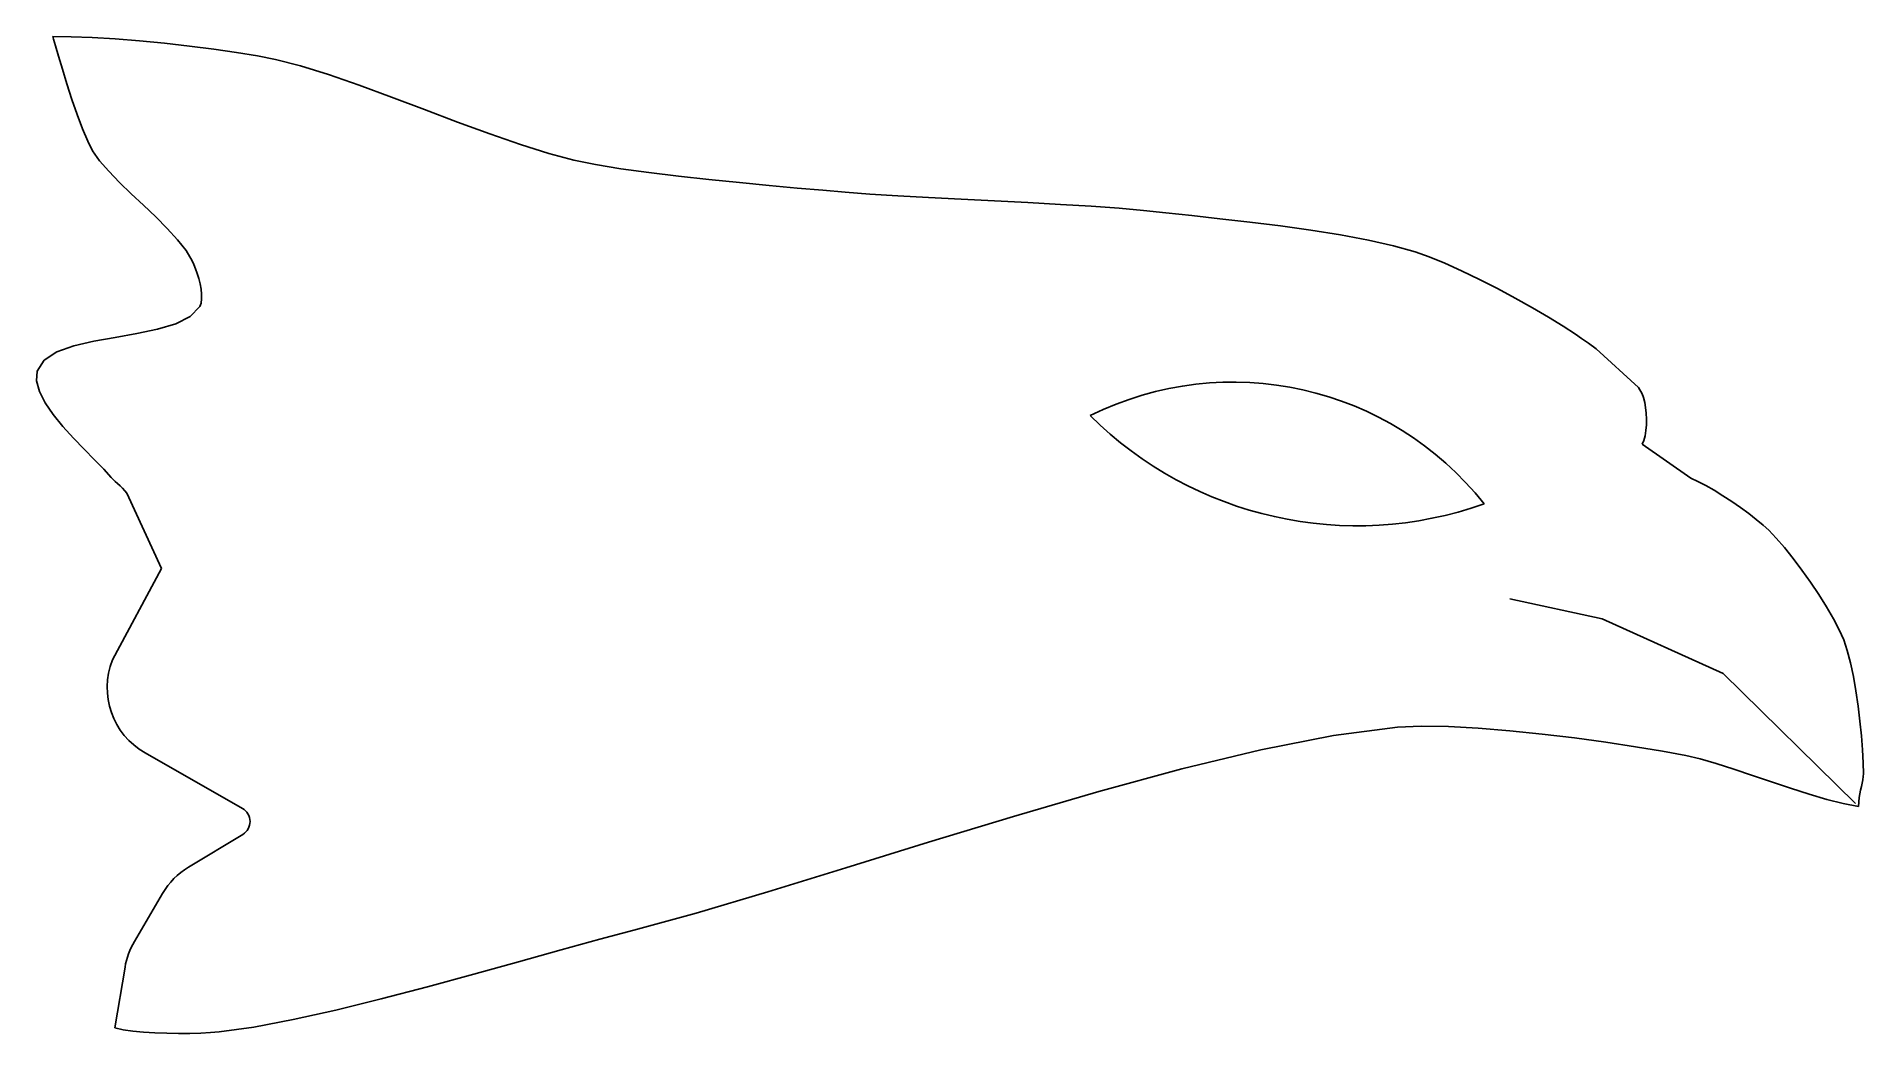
# Model space of a CAD drawing. Extents: x 3.05 to 5.48, y 2.56 to 3.89.
import ezdxf

# ---------------------------------------------------------------- set-up
doc = ezdxf.new("R2010")
doc.units = 0
doc.layers.get('0').update_dxf_attribs({"color": 3, "linetype": 'CONTINUOUS'})

msp = doc.modelspace()

# ---------------------------------------------------------------- linework, layer by layer
at = {"color": 2, "linetype": 'CONTINUOUS'}
for p, q in [((3.072561, 3.885351), (3.07163, 3.888676)), ((3.07163, 3.888676), (3.096049, 3.888414)), ((3.075175, 3.876178), (3.072561, 3.885351)), ((3.079206, 3.862359), (3.075175, 3.876178)), ((3.096049, 3.888414), (3.124037, 3.887285)), ((3.124037, 3.887285), (3.15469, 3.885381)), ((3.15469, 3.885381), (3.187103, 3.882797)), ((3.187103, 3.882797), (3.220369, 3.879623)), ((3.220369, 3.879623), (3.253585, 3.875955)), ((3.253585, 3.875955), (3.285845, 3.871884)), ((3.285845, 3.871884), (3.316243, 3.867505)), ((3.316243, 3.867505), (3.343875, 3.862911)), ((3.084387, 3.845096), (3.079206, 3.862359)), ((3.090452, 3.825592), (3.084387, 3.845096)), ((3.343875, 3.862911), (3.367835, 3.858193)), ((3.367835, 3.858193), (3.40106, 3.849649)), ((3.40106, 3.849649), (3.438606, 3.837905)), ((3.097133, 3.805048), (3.090452, 3.825592)), ((3.438606, 3.837905), (3.479392, 3.823756)), ((3.479392, 3.823756), (3.522336, 3.807996)), ((3.104165, 3.784667), (3.097133, 3.805048)), ((3.522336, 3.807996), (3.566356, 3.791419)), ((3.111279, 3.765651), (3.104165, 3.784667)), ((3.566356, 3.791419), (3.610371, 3.774819)), ((3.610371, 3.774819), (3.653299, 3.758989)), ((3.11821, 3.749203), (3.111279, 3.765651)), ((3.12469, 3.736523), (3.11821, 3.749203)), ((3.653299, 3.758989), (3.69406, 3.744725)), ((3.69406, 3.744725), (3.73157, 3.732821)), ((3.133952, 3.723295), (3.12469, 3.736523)), ((3.146109, 3.709236), (3.133952, 3.723295)), ((3.73157, 3.732821), (3.764749, 3.72407)), ((3.764749, 3.72407), (3.793986, 3.718233)), ((3.160408, 3.694539), (3.146109, 3.709236)), ((3.793986, 3.718233), (3.827711, 3.71273)), ((3.827711, 3.71273), (3.864816, 3.707566)), ((3.864816, 3.707566), (3.904194, 3.702746)), ((3.904194, 3.702746), (3.944736, 3.698278)), ((3.944736, 3.698278), (3.985333, 3.694165)), ((3.176096, 3.679396), (3.160408, 3.694539)), ((3.192423, 3.664), (3.176096, 3.679396)), ((3.985333, 3.694165), (4.024878, 3.690415)), ((4.024878, 3.690415), (4.062263, 3.687032)), ((4.062263, 3.687032), (4.096379, 3.684023)), ((4.096379, 3.684023), (4.126119, 3.681394)), ((4.126119, 3.681394), (4.158625, 3.678837)), ((4.158625, 3.678837), (4.195931, 3.676457)), ((4.195931, 3.676457), (4.236835, 3.674198)), ((4.236835, 3.674198), (4.280138, 3.672003)), ((4.280138, 3.672003), (4.324636, 3.669815)), ((3.208635, 3.648543), (3.192423, 3.664)), ((3.223981, 3.633217), (3.208635, 3.648543)), ((4.324636, 3.669815), (4.36913, 3.667579)), ((4.36913, 3.667579), (4.412418, 3.665236)), ((4.412418, 3.665236), (4.453299, 3.662731)), ((4.453299, 3.662731), (4.490571, 3.660007)), ((4.490571, 3.660007), (4.523034, 3.657008)), ((4.523034, 3.657008), (4.552885, 3.653881)), ((4.552885, 3.653881), (4.587162, 3.650289)), ((4.587162, 3.650289), (4.624729, 3.646209)), ((3.237708, 3.618214), (3.223981, 3.633217)), ((4.624729, 3.646209), (4.664451, 3.641619)), ((4.664451, 3.641619), (4.705191, 3.636497)), ((4.705191, 3.636497), (4.745813, 3.630821)), ((4.745813, 3.630821), (4.785181, 3.624569)), ((4.785181, 3.624569), (4.822159, 3.61772)), ((3.249065, 3.603726), (3.237708, 3.618214)), ((3.257298, 3.589947), (3.249065, 3.603726)), ((4.822159, 3.61772), (4.855612, 3.61025)), ((4.855612, 3.61025), (4.884403, 3.602139)), ((4.884403, 3.602139), (4.902903, 3.595497)), ((3.259395, 3.585245), (3.257298, 3.589947)), ((3.261602, 3.579605), (3.259395, 3.585245)), ((3.263786, 3.573266), (3.261602, 3.579605)), ((4.902903, 3.595497), (4.923745, 3.586896)), ((4.923745, 3.586896), (4.946286, 3.57671)), ((4.946286, 3.57671), (4.969883, 3.565312)), ((3.265813, 3.566464), (3.263786, 3.573266)), ((3.267546, 3.559439), (3.265813, 3.566464)), ((3.268853, 3.552429), (3.267546, 3.559439)), ((3.269599, 3.545671), (3.268853, 3.552429)), ((4.969883, 3.565312), (4.993895, 3.553076)), ((4.993895, 3.553076), (5.017678, 3.540376)), ((3.254554, 3.516102), (3.267121, 3.529294)), ((3.267121, 3.529294), (3.268867, 3.533866)), ((3.268867, 3.533866), (3.269648, 3.539404)), ((3.269648, 3.539404), (3.269599, 3.545671)), ((5.017678, 3.540376), (5.040589, 3.527585)), ((5.040589, 3.527585), (5.061987, 3.515076)), ((3.210966, 3.498953), (3.235244, 3.506282)), ((3.235244, 3.506282), (3.254554, 3.516102)), ((5.061987, 3.515076), (5.081228, 3.503224)), ((5.081228, 3.503224), (5.097671, 3.492401)), ((3.077184, 3.468827), (3.099677, 3.47692)), ((3.099677, 3.47692), (3.126076, 3.483098)), ((3.126076, 3.483098), (3.154608, 3.488242)), ((3.154608, 3.488242), (3.183496, 3.493233)), ((3.183496, 3.493233), (3.210966, 3.498953)), ((5.097671, 3.492401), (5.105793, 3.486821)), ((5.105793, 3.486821), (5.115167, 3.480296)), ((5.115167, 3.480296), (5.125386, 3.472985)), ((3.051019, 3.44337), (3.060374, 3.457937)), ((3.060374, 3.457937), (3.077184, 3.468827)), ((5.125386, 3.472985), (5.181749, 3.421512)), ((3.05001, 3.430285), (3.051019, 3.44337)), ((3.053833, 3.416009), (3.05001, 3.430285)), ((3.06158, 3.4009), (3.053833, 3.416009)), ((5.181749, 3.421512), (5.186532, 3.413146)), ((5.186532, 3.413146), (5.18842, 3.407945)), ((5.18842, 3.407945), (5.189954, 3.401699)), ((3.072341, 3.385316), (3.06158, 3.4009)), ((3.085205, 3.369613), (3.072341, 3.385316)), ((5.189954, 3.401699), (5.19111, 3.394675)), ((5.19111, 3.394675), (5.191862, 3.387139)), ((5.191862, 3.387139), (5.192187, 3.379357)), ((5.192187, 3.379357), (5.192059, 3.371595)), ((3.099264, 3.35415), (3.085205, 3.369613)), ((5.190348, 3.3572), (5.188716, 3.351099)), ((5.191454, 3.364121), (5.190348, 3.3572)), ((5.192059, 3.371595), (5.191454, 3.364121)), ((3.113607, 3.339285), (3.099264, 3.35415)), ((3.127325, 3.325374), (3.113607, 3.339285)), ((5.188716, 3.351099), (5.186532, 3.346084)), ((5.186532, 3.346084), (5.25147, 3.300819)), ((3.139509, 3.312776), (3.127325, 3.325374)), ((3.149247, 3.301848), (3.139509, 3.312776)), ((3.151598, 3.299282), (3.149247, 3.301848)), ((3.154488, 3.296507), (3.151598, 3.299282)), ((3.157723, 3.293562), (3.154488, 3.296507)), ((3.161112, 3.290488), (3.157723, 3.293562)), ((3.164459, 3.287322), (3.161112, 3.290488)), ((3.167571, 3.284106), (3.164459, 3.287322)), ((3.170256, 3.280878), (3.167571, 3.284106)), ((5.25147, 3.300819), (5.260734, 3.296521)), ((5.260734, 3.296521), (5.271111, 3.291052)), ((5.271111, 3.291052), (5.282272, 3.284633)), ((5.282272, 3.284633), (5.29389, 3.277482)), ((3.216275, 3.180721), (3.170256, 3.280878)), ((5.29389, 3.277482), (5.305638, 3.269818)), ((5.305638, 3.269818), (5.31719, 3.261861)), ((5.31719, 3.261861), (5.328219, 3.253829)), ((5.328219, 3.253829), (5.338396, 3.245943)), ((5.338396, 3.245943), (5.347396, 3.238422)), ((5.347396, 3.238422), (5.354891, 3.231484)), ((5.354891, 3.231484), (5.364881, 3.220948)), ((5.364881, 3.220948), (5.375783, 3.208308)), ((5.375783, 3.208308), (5.387253, 3.194015)), ((5.387253, 3.194015), (5.39895, 3.178519)), ((3.151174, 3.059008), (3.216275, 3.180721)), ((5.39895, 3.178519), (5.410531, 3.162272)), ((5.410531, 3.162272), (5.421653, 3.145722)), ((5.010626, 3.14021), (5.133157, 3.113663)), ((5.421653, 3.145722), (5.431973, 3.129322)), ((5.133157, 3.113663), (5.294382, 3.040659)), ((5.431973, 3.129322), (5.44115, 3.113521)), ((5.44115, 3.113521), (5.44884, 3.09877)), ((5.44884, 3.09877), (5.454701, 3.08552)), ((5.454701, 3.08552), (5.459413, 3.07154)), ((5.459413, 3.07154), (5.463686, 3.055173)), ((5.294382, 3.040659), (5.470254, 2.867573)), ((5.463686, 3.055173), (5.467511, 3.036991)), ((5.467511, 3.036991), (5.470879, 3.017569)), ((5.470879, 3.017569), (5.47378, 2.99748)), ((5.47378, 2.99748), (5.476206, 2.977299)), ((4.861092, 2.969289), (4.77582, 2.958322)), ((4.89261, 2.970617), (4.861092, 2.969289)), ((4.92877, 2.970111), (4.89261, 2.970617)), ((4.9684, 2.968034), (4.92877, 2.970111)), ((5.010329, 2.964646), (4.9684, 2.968034)), ((5.476206, 2.977299), (5.478147, 2.957598)), ((4.77582, 2.958322), (4.679191, 2.939278)), ((5.053386, 2.96021), (5.010329, 2.964646)), ((5.096398, 2.954986), (5.053386, 2.96021)), ((5.138194, 2.949236), (5.096398, 2.954986)), ((5.177603, 2.943222), (5.138194, 2.949236)), ((5.213454, 2.937205), (5.177603, 2.943222)), ((5.478147, 2.957598), (5.479593, 2.938952)), ((3.323983, 2.861053), (3.194417, 2.935129)), ((4.679191, 2.939278), (4.574098, 2.913847)), ((5.244574, 2.931446), (5.213454, 2.937205)), ((5.263588, 2.927009), (5.244574, 2.931446)), ((5.285131, 2.920851), (5.263588, 2.927009)), ((5.308574, 2.913425), (5.285131, 2.920851)), ((5.479593, 2.938952), (5.480536, 2.921934)), ((5.480536, 2.921934), (5.480967, 2.907119)), ((4.574098, 2.913847), (4.463437, 2.88372)), ((5.333289, 2.905183), (5.308574, 2.913425)), ((5.358646, 2.896575), (5.333289, 2.905183)), ((5.384019, 2.888054), (5.358646, 2.896575)), ((5.479235, 2.894925), (5.478175, 2.890163)), ((5.480139, 2.89943), (5.479235, 2.894925)), ((5.480759, 2.90354), (5.480139, 2.89943)), ((5.480967, 2.907119), (5.480759, 2.90354)), ((4.463437, 2.88372), (4.350101, 2.850586)), ((5.408778, 2.880072), (5.384019, 2.888054)), ((5.432294, 2.873079), (5.408778, 2.880072)), ((5.45394, 2.867528), (5.432294, 2.873079)), ((5.47534, 2.875705), (5.474241, 2.863649)), ((5.476099, 2.880416), (5.47534, 2.875705)), ((5.477087, 2.885281), (5.476099, 2.880416)), ((5.478175, 2.890163), (5.477087, 2.885281)), ((4.350101, 2.850586), (4.236985, 2.816137)), ((5.474241, 2.863649), (5.45394, 2.867528)), ((3.252272, 2.783004), (3.324397, 2.826571)), ((4.236985, 2.816137), (4.126983, 2.782061)), ((4.126983, 2.782061), (4.022989, 2.750051)), ((3.180167, 2.684154), (3.217779, 2.748104)), ((4.022989, 2.750051), (3.927898, 2.721795)), ((3.844603, 2.698985), (3.799546, 2.687051)), ((3.927898, 2.721795), (3.844603, 2.698985)), ((3.799546, 2.687051), (3.747975, 2.672819)), ((3.154159, 2.568965), (3.16774, 2.64999)), ((3.691493, 2.657019), (3.631698, 2.640381)), ((3.747975, 2.672819), (3.691493, 2.657019)), ((3.631698, 2.640381), (3.570193, 2.623636)), ((3.508577, 2.607512), (3.448451, 2.592739)), ((3.570193, 2.623636), (3.508577, 2.607512)), ((3.391416, 2.580049), (3.339072, 2.57017)), ((3.448451, 2.592739), (3.391416, 2.580049)), ((3.16528, 2.566588), (3.154159, 2.568965)), ((3.178187, 2.564714), (3.16528, 2.566588)), ((3.192441, 2.56331), (3.178187, 2.564714)), ((3.207602, 2.562342), (3.192441, 2.56331)), ((3.223231, 2.561777), (3.207602, 2.562342)), ((3.238889, 2.561582), (3.223231, 2.561777)), ((3.254136, 2.561723), (3.238889, 2.561582)), ((3.268534, 2.562168), (3.254136, 2.561723)), ((3.281641, 2.562882), (3.268534, 2.562168)), ((3.29302, 2.563833), (3.281641, 2.562882)), ((3.339072, 2.57017), (3.29302, 2.563833))]:
    msp.add_line(p, q, dxfattribs=at)
for centre, radius, start, end in [((4.641959, 3.003051), 0.425583, 38.264067, 116.477515), ((4.807166, 3.740379), 0.502992, 225.115389, 289.626193), ((3.244052, 3.021942), 0.100001, 158.244003, 240.241394), ((3.314056, 2.84369), 0.02, 301.134888, 60.241566), ((3.303984, 2.697399), 0.100012, 121.136024, 149.536758), ((3.266365, 2.633457), 0.100002, 149.538315, 170.483688)]:
    msp.add_arc(centre, radius, start, end, dxfattribs=at)

doc.saveas('drawing.dxf')
